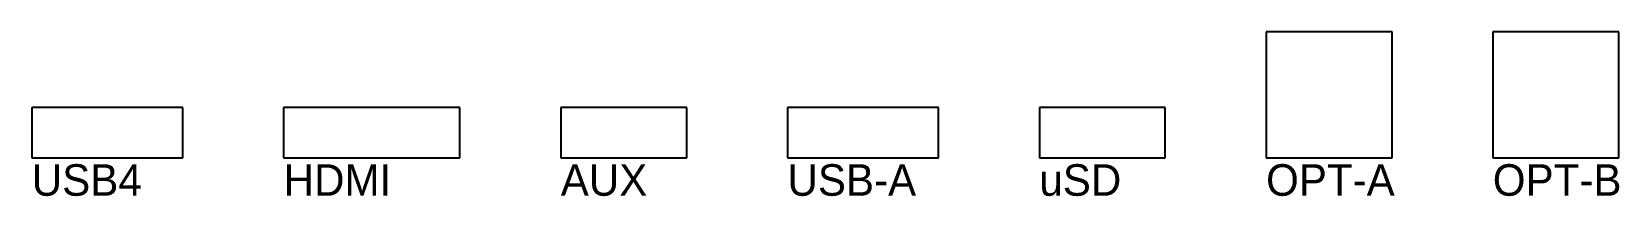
# Model space of a CAD drawing. Header units: metres. Extents: x 20 to 146, y 17 to 208.
# Drawn here: x 20 to 146, y 17 to 30 of the extents above; entities outside this region: 2.
import ezdxf

# ---------------------------------------------------------------- set-up
doc = ezdxf.new("R2010")
doc.units = ezdxf.units.M

msp = doc.modelspace()

# ---------------------------------------------------------------- linework, layer by layer
at = {"layer": 'PORTS'}
for p, q in [((128, 30), (118, 30)), ((118, 30), (118, 20)), ((128, 20), (128, 30)), ((146, 30), (136, 30)), ((136, 30), (136, 20)), ((146, 20), (146, 30)), ((32, 24), (20, 24)), ((20, 24), (20, 20)), ((32, 20), (32, 24)), ((54, 24), (40, 24)), ((40, 24), (40, 20)), ((54, 20), (54, 24)), ((72, 24), (62, 24)), ((62, 24), (62, 20)), ((72, 20), (72, 24)), ((92, 24), (80, 24)), ((80, 24), (80, 20)), ((92, 20), (92, 24)), ((110, 24), (100, 24)), ((100, 24), (100, 20)), ((110, 20), (110, 24)), ((20, 20), (32, 20)), ((40, 20), (54, 20)), ((62, 20), (72, 20)), ((80, 20), (92, 20)), ((100, 20), (110, 20)), ((118, 20), (128, 20)), ((136, 20), (146, 20))]:
    msp.add_line(p, q, dxfattribs=at)

# ---------------------------------------------------------------- texts
at = {"layer": 'LID_TEXT'}
for s, height, p in [('CORRIDOR COMPUTER', 8, (20, 200)), ('HYBRID QUANTUM–PHOTONIC NODE', 4, (20, 190))]:
    msp.add_text(s, height=height, dxfattribs=at).set_placement(p)
at = {"layer": 'OPTICAL'}
for s, p in [('OPT-A', (118, 17)), ('OPT-B', (136, 17))]:
    msp.add_text(s, height=2.5, dxfattribs=at).set_placement(p)
at = {"layer": 'PORT_LABEL'}
for s, p in [('USB4', (20, 17)), ('HDMI', (40, 17)), ('AUX', (62, 17)), ('USB-A', (80, 17)), ('uSD', (100, 17))]:
    msp.add_text(s, height=2.5, dxfattribs=at).set_placement(p)

doc.saveas('drawing.dxf')
